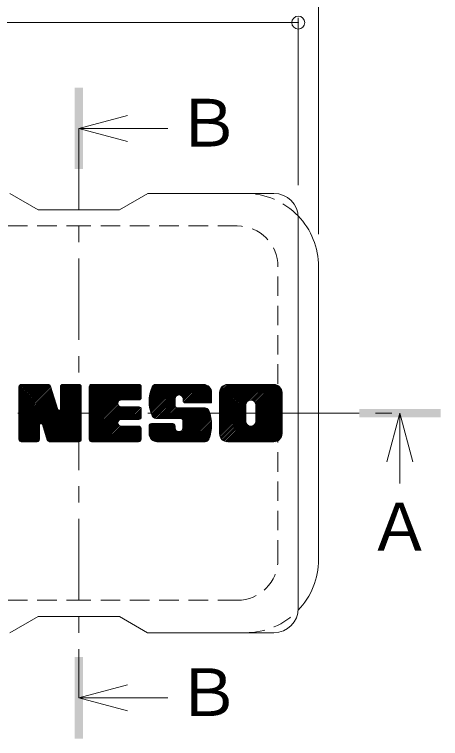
# Model space of a CAD drawing. Units: millimetres on the paper, enlarged 3 times, with parts at other scales. Extents: x -559 to 559, y -405 to 425.
# Drawn here: x -339.4 to -260.7, y 210.6 to 344.1 of the extents above; entities that cross this region are included whole.
import ezdxf
from ezdxf.enums import TextEntityAlignment as Align

# ---------------------------------------------------------------- set-up
doc = ezdxf.new("R2010")
doc.units = ezdxf.units.MM
doc.header["$LTSCALE"] = 3
doc.header["$PDMODE"] = 32
doc.header["$PDSIZE"] = 2.4
doc.linetypes.add('CHAIN1', pattern=[8, 5, -1, 1, -1])
doc.linetypes.add('DASHED1', pattern=[1.8, 1.2, -0.6])
for name, color, linetype, lineweight in [('D-4', 7, 'Continuous', 18), ('D-5', 4, 'Continuous', 18), ('D-7', 6, 'Continuous', 9)]:
    doc.layers.add(name, color=color, linetype=linetype, lineweight=lineweight)
doc.styles.add('ＭＳ ゴシック', font='')
doc.styles.get('ＭＳ ゴシック').set_extended_font_data('MS Gothic')

msp = doc.modelspace()

# ---------------------------------------------------------------- linework, layer by layer
at = {"layer": 'D-4'}
for p, q in [((-283.245, 366.006), (-283.245, 303.606)), ((-286.995, 343.506), (-286.995, 312.606)), ((-367.995, 342.606), (-286.995, 342.606))]:
    msp.add_line(p, q, dxfattribs=at)
msp.add_point((-286.995, 342.606), dxfattribs=at)
at = {"layer": 'D-5'}
for p, q in [((-327.495, 323.107), (-318.495, 325.507)), ((-327.495, 323.107), (-318.495, 320.707)), ((-327.495, 323.107), (-311.086, 323.107)), ((-268.245, 270.606), (-270.645, 261.606)), ((-268.245, 270.606), (-265.845, 261.606)), ((-268.245, 270.606), (-268.245, 257.633)), ((-327.495, 218.107), (-318.495, 220.507)), ((-327.495, 218.107), (-318.495, 215.707)), ((-327.495, 218.107), (-311.086, 218.107))]:
    msp.add_line(p, q, dxfattribs=at)
at = {"layer": 'D-5', "linetype": 'CHAIN1'}
for p, q in [((-327.495, 323.107), (-327.495, 218.107)), ((-386.745, 270.606), (-268.245, 270.606))]:
    msp.add_line(p, q, dxfattribs=at)
at = {"layer": 'D-5'}
for points in [[(-328.245, 315.607), (-326.745, 315.607), (-328.245, 330.607), (-326.745, 330.607)], [(-275.745, 269.856), (-260.745, 269.856), (-275.745, 271.356), (-260.745, 271.356)], [(-328.245, 210.607), (-326.745, 210.607), (-328.245, 225.607), (-326.745, 225.607)]]:
    msp.add_solid(points, dxfattribs=at)
at = {"layer": 'D-7'}
for p, q in [((-340.245, 311.106), (-334.995, 308.107)), ((-319.995, 308.107), (-314.745, 311.106)), ((-291.495, 311.106), (-314.745, 311.106)), ((-319.995, 308.107), (-334.995, 308.107)), ((-286.995, 234.607), (-286.995, 306.606)), ((-283.245, 243.607), (-283.245, 297.606)), ((-338.533, 270.729), (-333.37, 275.892)), ((-338.533, 271.017), (-333.658, 275.892)), ((-338.533, 271.304), (-333.945, 275.892)), ((-338.533, 271.592), (-334.233, 275.892)), ((-338.533, 271.879), (-334.521, 275.892)), ((-338.533, 272.167), (-334.808, 275.892)), ((-338.533, 272.455), (-335.096, 275.892)), ((-338.533, 272.742), (-335.383, 275.892)), ((-338.533, 273.03), (-335.671, 275.892)), ((-338.533, 273.317), (-335.959, 275.892)), ((-338.533, 273.605), (-336.246, 275.892)), ((-338.533, 273.893), (-336.534, 275.892)), ((-338.533, 274.18), (-336.821, 275.892)), ((-338.533, 274.468), (-337.109, 275.892)), ((-338.533, 274.755), (-337.396, 275.892)), ((-338.533, 275.043), (-337.684, 275.892)), ((-338.533, 275.331), (-337.972, 275.892)), ((-338.533, 270.441), (-333.09, 275.885)), ((-338.533, 270.154), (-332.891, 275.796)), ((-338.533, 269.866), (-332.762, 275.637)), ((-338.533, 275.439), (-338.533, 265.774)), ((-338.533, 269.579), (-332.689, 275.423)), ((-338.533, 269.291), (-332.619, 275.205)), ((-338.449, 275.702), (-338.343, 275.808)), ((-338.08, 275.892), (-333.17, 275.892)), ((-334.04, 268.033), (-327.048, 275.024)), ((-332.738, 275.578), (-331.36, 271.272)), ((-330.895, 272.616), (-327.618, 275.892)), ((-330.895, 272.904), (-327.906, 275.892)), ((-330.895, 273.191), (-328.193, 275.892)), ((-330.895, 273.479), (-328.481, 275.892)), ((-330.895, 273.766), (-328.769, 275.892)), ((-330.895, 274.054), (-329.056, 275.892)), ((-330.895, 274.342), (-329.344, 275.892)), ((-330.895, 274.629), (-329.631, 275.892)), ((-330.895, 274.917), (-329.919, 275.892)), ((-330.895, 275.204), (-330.207, 275.892)), ((-330.895, 272.328), (-327.355, 275.868)), ((-330.895, 272.041), (-327.178, 275.757)), ((-330.895, 271.753), (-327.07, 275.578)), ((-330.895, 275.439), (-330.895, 271.345)), ((-330.895, 271.466), (-327.048, 275.312)), ((-330.891, 275.496), (-330.498, 275.889)), ((-330.442, 275.892), (-327.501, 275.892)), ((-327.048, 275.439), (-327.048, 265.774)), ((-325.582, 267.575), (-317.265, 275.892)), ((-325.582, 267.862), (-317.552, 275.892)), ((-325.582, 268.15), (-317.84, 275.892)), ((-325.582, 268.438), (-318.127, 275.892)), ((-325.582, 268.725), (-318.415, 275.892)), ((-325.582, 269.013), (-318.703, 275.892)), ((-325.582, 269.3), (-318.99, 275.892)), ((-325.582, 269.588), (-319.278, 275.892)), ((-325.582, 269.876), (-319.565, 275.892)), ((-325.582, 270.163), (-319.853, 275.892)), ((-325.582, 270.451), (-320.141, 275.892)), ((-325.582, 270.738), (-320.428, 275.892)), ((-325.582, 271.026), (-320.716, 275.892)), ((-325.582, 271.314), (-321.003, 275.892)), ((-325.582, 271.601), (-321.291, 275.892)), ((-325.582, 271.889), (-321.579, 275.892)), ((-325.582, 272.176), (-321.866, 275.892)), ((-325.582, 272.464), (-322.154, 275.892)), ((-325.582, 272.752), (-322.441, 275.892)), ((-325.582, 273.039), (-322.729, 275.892)), ((-325.582, 273.327), (-323.017, 275.892)), ((-325.582, 273.614), (-323.304, 275.892)), ((-325.582, 273.902), (-323.592, 275.892)), ((-325.582, 274.19), (-323.879, 275.892)), ((-325.582, 274.477), (-324.167, 275.892)), ((-325.582, 274.765), (-324.455, 275.892)), ((-325.582, 275.052), (-324.742, 275.892)), ((-325.582, 275.34), (-325.03, 275.892)), ((-325.582, 265.774), (-325.582, 275.439)), ((-325.129, 275.892), (-316.422, 275.892)), ((-319.883, 272.986), (-316.977, 275.892)), ((-319.548, 273.034), (-316.689, 275.892)), ((-319.26, 273.034), (-316.402, 275.892)), ((-318.973, 273.034), (-316.183, 275.824)), ((-318.685, 273.034), (-316.039, 275.68)), ((-318.397, 273.034), (-315.97, 275.461)), ((-318.11, 273.034), (-315.969, 275.174)), ((-315.969, 273.487), (-315.969, 275.439)), ((-314.516, 272.889), (-311.513, 275.892)), ((-314.515, 272.602), (-311.225, 275.892)), ((-314.504, 273.189), (-311.8, 275.892)), ((-314.503, 272.327), (-310.938, 275.892)), ((-314.481, 272.062), (-310.65, 275.892)), ((-314.477, 273.503), (-312.088, 275.892)), ((-314.449, 271.805), (-310.362, 275.892)), ((-314.433, 273.835), (-312.375, 275.892)), ((-314.41, 271.558), (-310.075, 275.892)), ((-314.368, 274.187), (-312.663, 275.892)), ((-314.362, 271.318), (-309.787, 275.892)), ((-314.307, 271.085), (-309.5, 275.892)), ((-314.276, 274.567), (-312.951, 275.892)), ((-314.246, 270.858), (-309.212, 275.892)), ((-314.178, 270.639), (-308.924, 275.892)), ((-314.149, 274.982), (-313.238, 275.892)), ((-314.104, 270.425), (-308.637, 275.892)), ((-314.025, 270.217), (-308.349, 275.892)), ((-313.97, 275.448), (-313.593, 275.825)), ((-313.936, 270.018), (-308.062, 275.892)), ((-313.81, 269.856), (-307.774, 275.892)), ((-313.645, 269.734), (-307.486, 275.892)), ((-304.486, 275.892), (-313.282, 275.892)), ((-309.149, 273.943), (-307.199, 275.892)), ((-308.856, 273.947), (-306.911, 275.892)), ((-308.643, 273.873), (-306.624, 275.892)), ((-308.476, 273.753), (-306.336, 275.892)), ((-308.348, 273.592), (-306.048, 275.892)), ((-308.266, 273.387), (-305.761, 275.892)), ((-308.245, 273.12), (-305.473, 275.892)), ((-308.233, 272.845), (-305.186, 275.892)), ((-308.137, 272.653), (-304.898, 275.892)), ((-307.971, 272.531), (-304.61, 275.892)), ((-307.721, 272.494), (-304.331, 275.884)), ((-307.433, 272.494), (-304.088, 275.839)), ((-307.146, 272.494), (-303.876, 275.764)), ((-306.858, 272.494), (-303.688, 275.664)), ((-306.57, 272.494), (-303.521, 275.544)), ((-306.283, 272.494), (-303.374, 275.404)), ((-305.995, 272.494), (-303.246, 275.244)), ((-305.708, 272.494), (-303.138, 275.064)), ((-301.511, 267.776), (-293.394, 275.892)), ((-301.511, 268.063), (-293.682, 275.892)), ((-301.511, 268.351), (-293.969, 275.892)), ((-301.511, 268.639), (-294.257, 275.892)), ((-301.511, 268.926), (-294.544, 275.892)), ((-301.511, 269.214), (-294.832, 275.892)), ((-301.511, 269.501), (-295.12, 275.892)), ((-301.511, 269.789), (-295.407, 275.892)), ((-301.511, 270.077), (-295.695, 275.892)), ((-301.511, 270.364), (-295.982, 275.892)), ((-301.511, 270.652), (-296.27, 275.892)), ((-301.511, 270.939), (-296.558, 275.892)), ((-301.511, 271.227), (-296.845, 275.892)), ((-301.511, 271.515), (-297.133, 275.892)), ((-301.511, 271.802), (-297.42, 275.892)), ((-301.511, 272.09), (-297.708, 275.892)), ((-301.511, 272.377), (-297.996, 275.892)), ((-301.511, 272.665), (-298.283, 275.892)), ((-301.511, 272.953), (-298.571, 275.892)), ((-301.511, 273.24), (-298.858, 275.892)), ((-301.511, 273.528), (-299.146, 275.892)), ((-301.511, 273.815), (-299.434, 275.892)), ((-301.511, 274.103), (-299.721, 275.892)), ((-301.511, 274.391), (-300.009, 275.892)), ((-301.474, 274.715), (-300.334, 275.855)), ((-301.259, 275.218), (-300.836, 275.64)), ((-291.505, 275.892), (-300.001, 275.892)), ((-296.034, 272.965), (-293.106, 275.892)), ((-295.704, 273.007), (-292.819, 275.892)), ((-295.462, 272.962), (-292.531, 275.892)), ((-295.266, 272.87), (-292.244, 275.892)), ((-295.105, 272.744), (-291.956, 275.892)), ((-294.976, 272.585), (-291.668, 275.892)), ((-294.881, 272.392), (-291.386, 275.888)), ((-294.83, 272.155), (-291.138, 275.847)), ((-294.828, 271.871), (-290.923, 275.776)), ((-294.828, 271.583), (-290.731, 275.679)), ((-294.828, 271.295), (-290.562, 275.561)), ((-294.828, 271.008), (-290.412, 275.424)), ((-294.828, 270.72), (-290.281, 275.267)), ((-294.828, 270.433), (-290.171, 275.089)), ((-338.533, 269.004), (-332.549, 274.987)), ((-338.533, 268.716), (-332.48, 274.77)), ((-338.533, 268.428), (-332.41, 274.552)), ((-338.533, 268.141), (-332.34, 274.334)), ((-338.533, 267.853), (-332.27, 274.116)), ((-338.533, 267.566), (-332.201, 273.898)), ((-338.533, 267.278), (-332.131, 273.68)), ((-333.974, 267.811), (-327.048, 274.737)), ((-333.908, 267.589), (-327.048, 274.449)), ((-333.843, 267.367), (-327.048, 274.162)), ((-333.777, 267.145), (-327.048, 273.874)), ((-317.822, 273.034), (-315.969, 274.887)), ((-317.535, 273.034), (-315.969, 274.599)), ((-317.247, 273.034), (-315.969, 274.312)), ((-316.959, 273.034), (-315.969, 274.024)), ((-316.672, 273.034), (-315.969, 273.736)), ((-305.42, 272.494), (-303.054, 274.861)), ((-305.132, 272.494), (-302.996, 274.63)), ((-304.845, 272.494), (-302.976, 274.363)), ((-304.557, 272.494), (-302.976, 274.076)), ((-304.27, 272.494), (-302.976, 273.788)), ((-302.976, 274.382), (-302.976, 272.494)), ((-301.511, 266.831), (-301.511, 274.382)), ((-294.839, 268.983), (-289.995, 273.827)), ((-294.828, 270.145), (-290.083, 274.89)), ((-294.828, 269.857), (-290.022, 274.663)), ((-294.828, 269.57), (-289.995, 274.402)), ((-294.828, 269.282), (-289.995, 274.115)), ((-289.995, 274.382), (-289.995, 266.831)), ((-338.533, 266.99), (-332.061, 273.463)), ((-338.533, 266.703), (-331.991, 273.245)), ((-338.533, 266.415), (-331.922, 273.027)), ((-338.533, 266.128), (-331.852, 272.809)), ((-338.533, 265.84), (-331.782, 272.591)), ((-338.495, 265.591), (-331.712, 272.373)), ((-333.711, 266.923), (-327.048, 273.586)), ((-333.646, 266.701), (-327.048, 273.299)), ((-333.58, 266.48), (-327.048, 273.011)), ((-333.514, 266.258), (-327.048, 272.724)), ((-333.449, 266.036), (-327.048, 272.436)), ((-325.582, 267.287), (-320.227, 272.642)), ((-316.422, 273.034), (-319.642, 273.034)), ((-316.382, 273.036), (-315.971, 273.447)), ((-313.434, 269.657), (-309.719, 273.372)), ((-313.162, 269.641), (-309.736, 273.067)), ((-312.875, 269.641), (-309.736, 272.78)), ((-312.587, 269.641), (-309.736, 272.492)), ((-309.736, 272.022), (-309.736, 273.214)), ((-308.245, 272.947), (-308.245, 273.214)), ((-307.792, 272.494), (-302.976, 272.494)), ((-303.982, 272.494), (-302.976, 273.501)), ((-303.694, 272.494), (-302.976, 273.213)), ((-303.407, 272.494), (-302.976, 272.925)), ((-303.119, 272.494), (-302.976, 272.638)), ((-301.511, 267.488), (-296.635, 272.364)), ((-298.214, 265.321), (-289.995, 273.539)), ((-297.926, 265.321), (-289.995, 273.252)), ((-297.639, 265.321), (-289.995, 272.964)), ((-297.351, 265.321), (-289.995, 272.677)), ((-297.063, 265.321), (-289.995, 272.389)), ((-338.372, 265.427), (-331.643, 272.156)), ((-338.179, 265.332), (-331.573, 271.938)), ((-334.558, 268.665), (-331.503, 271.72)), ((-334.295, 268.641), (-331.433, 271.502)), ((-334.171, 268.477), (-331.364, 271.284)), ((-334.105, 268.255), (-331.232, 271.128)), ((-333.383, 265.814), (-327.048, 272.148)), ((-333.315, 265.594), (-327.048, 271.861)), ((-333.192, 265.429), (-327.048, 271.573)), ((-333.001, 265.333), (-327.048, 271.286)), ((-325.582, 267), (-320.269, 272.313)), ((-325.582, 266.712), (-320.197, 272.097)), ((-325.582, 266.424), (-320.071, 271.935)), ((-325.582, 266.137), (-319.898, 271.822)), ((-325.582, 265.849), (-319.664, 271.768)), ((-325.547, 265.597), (-319.376, 271.768)), ((-325.425, 265.431), (-319.089, 271.768)), ((-325.235, 265.333), (-318.801, 271.768)), ((-324.96, 265.321), (-318.514, 271.768)), ((-324.673, 265.321), (-318.226, 271.768)), ((-324.385, 265.321), (-317.938, 271.768)), ((-324.098, 265.321), (-317.651, 271.768)), ((-319.686, 269.445), (-317.363, 271.768)), ((-316.422, 271.768), (-319.642, 271.768)), ((-319.398, 269.446), (-317.076, 271.768)), ((-319.11, 269.446), (-316.788, 271.768)), ((-318.822, 269.446), (-316.5, 271.768)), ((-318.535, 269.446), (-316.248, 271.733)), ((-318.247, 269.446), (-316.081, 271.612)), ((-317.96, 269.446), (-315.983, 271.423)), ((-317.672, 269.446), (-315.969, 271.148)), ((-315.969, 269.899), (-315.969, 271.315)), ((-312.3, 269.641), (-309.736, 272.205)), ((-312.012, 269.641), (-309.726, 271.927)), ((-311.724, 269.641), (-309.632, 271.733)), ((-311.437, 269.641), (-309.469, 271.609)), ((-311.149, 269.641), (-309.221, 271.569)), ((-310.862, 269.641), (-308.934, 271.569)), ((-310.574, 269.641), (-308.646, 271.569)), ((-310.293, 265.321), (-304.06, 271.554)), ((-310.286, 269.641), (-308.359, 271.569)), ((-310.005, 265.321), (-303.849, 271.477)), ((-309.999, 269.641), (-308.071, 271.569)), ((-309.718, 265.321), (-303.684, 271.355)), ((-309.711, 269.641), (-307.783, 271.569)), ((-309.43, 265.321), (-303.558, 271.193)), ((-309.424, 269.641), (-307.496, 271.569)), ((-309.283, 271.569), (-304.211, 271.569)), ((-309.136, 269.641), (-307.208, 271.569)), ((-308.848, 269.641), (-306.921, 271.569)), ((-308.583, 269.619), (-306.633, 271.569)), ((-308.418, 267.484), (-304.332, 271.569)), ((-308.405, 269.51), (-306.345, 271.569)), ((-308.295, 269.332), (-306.058, 271.569)), ((-308.271, 267.918), (-304.62, 271.569)), ((-308.271, 268.205), (-304.907, 271.569)), ((-308.271, 268.493), (-305.195, 271.569)), ((-308.271, 268.781), (-305.483, 271.569)), ((-308.271, 269.068), (-305.77, 271.569)), ((-301.511, 267.201), (-296.678, 272.033)), ((-301.511, 266.913), (-296.678, 271.745)), ((-301.498, 266.638), (-296.678, 271.458)), ((-301.448, 266.4), (-296.678, 271.17)), ((-296.776, 265.321), (-289.995, 272.101)), ((-296.678, 269.13), (-296.678, 272.083)), ((-296.488, 265.321), (-289.995, 271.814)), ((-296.201, 265.321), (-289.995, 271.526)), ((-295.913, 265.321), (-289.995, 271.239)), ((-294.828, 269.13), (-294.828, 272.083)), ((-332.726, 265.321), (-327.048, 270.998)), ((-332.438, 265.321), (-327.048, 270.71)), ((-332.15, 265.321), (-327.048, 270.423)), ((-331.863, 265.321), (-327.048, 270.135)), ((-331.575, 265.321), (-327.048, 269.848)), ((-317.384, 269.446), (-315.969, 270.86)), ((-317.097, 269.446), (-315.969, 270.573)), ((-316.809, 269.446), (-315.969, 270.285)), ((-316.522, 269.446), (-315.969, 269.998)), ((-309.143, 265.321), (-303.469, 270.995)), ((-308.855, 265.321), (-303.389, 270.787)), ((-308.567, 265.321), (-303.315, 270.573)), ((-308.28, 265.321), (-303.247, 270.353)), ((-307.992, 265.321), (-303.186, 270.127)), ((-307.705, 265.321), (-303.131, 269.894)), ((-301.369, 266.192), (-296.678, 270.883)), ((-301.266, 266.007), (-296.678, 270.595)), ((-301.143, 265.843), (-296.678, 270.307)), ((-301, 265.698), (-296.678, 270.02)), ((-300.837, 265.573), (-296.678, 269.732)), ((-295.625, 265.321), (-289.995, 270.951)), ((-295.338, 265.321), (-289.995, 270.663)), ((-295.05, 265.321), (-289.995, 270.376)), ((-294.763, 265.321), (-289.995, 270.088)), ((-294.475, 265.321), (-289.995, 269.801)), ((-337.902, 265.321), (-334.72, 268.503)), ((-334.741, 265.774), (-334.741, 268.395)), ((-333.333, 265.645), (-334.171, 268.477)), ((-331.288, 265.321), (-327.048, 269.56)), ((-331, 265.321), (-327.048, 269.272)), ((-330.712, 265.321), (-327.048, 268.985)), ((-330.425, 265.321), (-327.048, 268.697)), ((-330.137, 265.321), (-327.048, 268.41)), ((-323.81, 265.321), (-320.274, 268.856)), ((-323.522, 265.321), (-320.235, 268.608)), ((-323.235, 265.321), (-320.128, 268.428)), ((-316.422, 269.446), (-319.657, 269.446)), ((-314.517, 266.848), (-312.675, 268.69)), ((-314.517, 267.136), (-312.963, 268.69)), ((-314.517, 267.424), (-313.251, 268.69)), ((-314.517, 267.711), (-313.538, 268.69)), ((-314.517, 267.999), (-313.826, 268.69)), ((-314.514, 268.289), (-314.116, 268.687)), ((-314.496, 266.582), (-312.388, 268.69)), ((-314.439, 266.351), (-312.1, 268.69)), ((-314.354, 266.149), (-311.813, 268.69)), ((-314.247, 265.968), (-311.525, 268.69)), ((-314.119, 265.809), (-311.237, 268.69)), ((-314.064, 268.69), (-310.163, 268.69)), ((-313.971, 265.669), (-310.95, 268.69)), ((-313.804, 265.548), (-310.662, 268.69)), ((-313.616, 265.449), (-310.375, 268.69)), ((-313.404, 265.374), (-310.093, 268.685)), ((-308.724, 269.641), (-313.282, 269.641)), ((-313.161, 265.329), (-309.891, 268.599)), ((-312.881, 265.321), (-309.76, 268.442)), ((-308.271, 269.188), (-308.271, 267.919)), ((-307.417, 265.321), (-303.084, 269.654)), ((-307.129, 265.321), (-303.044, 269.406)), ((-306.842, 265.321), (-303.012, 269.15)), ((-306.554, 265.321), (-302.99, 268.885)), ((-306.267, 265.321), (-302.978, 268.609)), ((-300.654, 265.469), (-296.678, 269.445)), ((-300.447, 265.388), (-296.678, 269.157)), ((-300.212, 265.336), (-296.649, 268.899)), ((-299.939, 265.321), (-296.568, 268.692)), ((-299.652, 265.321), (-296.45, 268.522)), ((-299.364, 265.321), (-296.301, 268.384)), ((-294.187, 265.321), (-289.995, 269.513)), ((-293.9, 265.321), (-289.995, 269.225)), ((-293.612, 265.321), (-289.995, 268.938)), ((-293.325, 265.321), (-289.995, 268.65)), ((-293.037, 265.321), (-289.995, 268.363)), ((-337.615, 265.321), (-334.741, 268.195)), ((-337.327, 265.321), (-334.741, 267.907)), ((-337.039, 265.321), (-334.741, 267.619)), ((-336.752, 265.321), (-334.741, 267.332)), ((-336.464, 265.321), (-334.741, 267.044)), ((-329.85, 265.321), (-327.048, 268.122)), ((-329.562, 265.321), (-327.048, 267.834)), ((-329.274, 265.321), (-327.048, 267.547)), ((-328.987, 265.321), (-327.048, 267.259)), ((-322.947, 265.321), (-319.972, 268.296)), ((-322.66, 265.321), (-319.761, 268.219)), ((-322.372, 265.321), (-319.482, 268.21)), ((-322.084, 265.321), (-319.195, 268.21)), ((-321.797, 265.321), (-318.907, 268.21)), ((-321.509, 265.321), (-318.62, 268.21)), ((-321.222, 265.321), (-318.332, 268.21)), ((-320.934, 265.321), (-318.044, 268.21)), ((-320.646, 265.321), (-317.757, 268.21)), ((-320.359, 265.321), (-317.469, 268.21)), ((-320.071, 265.321), (-317.182, 268.21)), ((-319.784, 265.321), (-316.894, 268.21)), ((-316.46, 268.21), (-319.657, 268.21)), ((-319.496, 265.321), (-316.606, 268.21)), ((-319.208, 265.321), (-316.336, 268.193)), ((-318.921, 265.321), (-316.152, 268.09)), ((-318.633, 265.321), (-316.036, 267.918)), ((-318.346, 265.321), (-316.007, 267.66)), ((-318.058, 265.321), (-316.007, 267.372)), ((-317.77, 265.321), (-316.007, 267.084)), ((-316.007, 265.774), (-316.007, 267.757)), ((-314.517, 268.237), (-314.517, 266.831)), ((-312.594, 265.321), (-309.71, 268.204)), ((-312.306, 265.321), (-309.71, 267.916)), ((-312.018, 265.321), (-309.667, 267.672)), ((-311.731, 265.321), (-309.566, 267.486)), ((-311.443, 265.321), (-309.422, 267.342)), ((-311.156, 265.321), (-309.235, 267.242)), ((-310.868, 265.321), (-308.99, 267.199)), ((-310.581, 265.321), (-308.555, 267.346)), ((-309.71, 268.237), (-309.71, 267.919)), ((-305.979, 265.321), (-302.977, 268.323)), ((-305.691, 265.321), (-302.989, 268.023)), ((-305.404, 265.321), (-303.016, 267.709)), ((-305.116, 265.321), (-303.06, 267.377)), ((-304.829, 265.321), (-303.125, 267.024)), ((-299.077, 265.321), (-296.118, 268.28)), ((-298.789, 265.321), (-295.894, 268.216)), ((-298.501, 265.321), (-295.606, 268.216)), ((-292.749, 265.321), (-289.995, 268.075)), ((-292.462, 265.321), (-289.995, 267.787)), ((-292.174, 265.321), (-289.995, 267.5)), ((-291.887, 265.321), (-289.995, 267.212)), ((-336.177, 265.321), (-334.741, 266.757)), ((-335.889, 265.321), (-334.741, 266.469)), ((-335.602, 265.321), (-334.741, 266.181)), ((-335.314, 265.321), (-334.741, 265.894)), ((-328.699, 265.321), (-327.048, 266.972)), ((-328.412, 265.321), (-327.048, 266.684)), ((-328.124, 265.321), (-327.048, 266.396)), ((-327.836, 265.321), (-327.048, 266.109)), ((-327.549, 265.321), (-327.048, 265.821)), ((-317.483, 265.321), (-316.007, 266.797)), ((-317.195, 265.321), (-316.007, 266.509)), ((-316.908, 265.321), (-316.007, 266.222)), ((-316.62, 265.321), (-316.007, 265.934)), ((-304.541, 265.321), (-303.217, 266.645)), ((-304.253, 265.321), (-303.344, 266.23)), ((-303.898, 265.389), (-303.524, 265.763)), ((-291.599, 265.321), (-289.995, 266.925)), ((-291.297, 265.335), (-290.01, 266.623)), ((-290.895, 265.449), (-290.124, 266.221)), ((-335.194, 265.321), (-338.08, 265.321)), ((-334.963, 265.384), (-334.804, 265.543)), ((-327.501, 265.321), (-332.899, 265.321)), ((-325.129, 265.321), (-316.46, 265.321)), ((-316.305, 265.348), (-316.034, 265.619)), ((-304.211, 265.321), (-313.007, 265.321)), ((-291.505, 265.321), (-300.001, 265.321)), ((-334.995, 233.107), (-340.191, 230.107)), ((-319.995, 233.107), (-334.995, 233.107)), ((-319.995, 233.107), (-314.799, 230.107)), ((-291.495, 230.107), (-314.799, 230.107))]:
    msp.add_line(p, q, dxfattribs=at)
at = {"layer": 'D-7', "linetype": 'DASHED1'}
for p, q in [((-296.745, 311.106), (-314.745, 311.106)), ((-356.745, 305.106), (-327.495, 305.106)), ((-298.245, 305.106), (-327.495, 305.106)), ((-290.745, 243.606), (-290.745, 297.607)), ((-356.745, 236.107), (-327.495, 236.107)), ((-298.245, 236.107), (-327.495, 236.107)), ((-296.745, 230.107), (-314.799, 230.107))]:
    msp.add_line(p, q, dxfattribs=at)
for centre, radius, start, end in [((-296.745, 297.606), 13.5, 43.84658, 90), ((-298.245, 297.607), 7.5, 0, 90), ((-298.245, 243.606), 7.5, 270, 0), ((-296.745, 243.607), 13.5, 270, 316.15339)]:
    msp.add_arc(centre, radius, start, end, dxfattribs=at)
at = {"layer": 'D-7'}
for centre, radius, start, end in [((-291.495, 306.606), 4.5, 0, 90), ((-296.745, 297.606), 13.5, 0, 43.84658), ((-338.08, 275.439), 0.453, 90, 180), ((-333.17, 275.439), 0.453, 17.75635, 90), ((-330.442, 275.439), 0.453, 90, 180), ((-327.501, 275.439), 0.453, 0, 90), ((-325.129, 275.439), 0.453, 90, 180), ((-316.422, 275.439), 0.453, 0, 90), ((-307.67, 272.767), 6.848, 157.10112, 202.89888), ((-313.282, 275.137), 0.755, 90, 157.10112), ((-304.486, 274.382), 1.51, 0, 90), ((-300.001, 274.382), 1.51, 90, 180), ((-291.505, 274.382), 1.51, 0, 90), ((-308.991, 273.214), 0.745, 0, 180), ((-319.642, 272.401), 0.633, 90, 270), ((-316.422, 273.487), 0.453, 270, 0), ((-307.792, 272.947), 0.453, 180, 270), ((-295.753, 272.083), 0.925, 0, 180), ((-331.133, 271.345), 0.238, 197.75635, 0), ((-316.422, 271.315), 0.453, 0, 90), ((-309.283, 272.022), 0.453, 180, 270), ((-304.211, 270.814), 0.755, 22.90802, 90), ((-309.817, 268.445), 6.841, 337.09198, 22.90802), ((-316.422, 269.899), 0.453, 270, 0), ((-313.282, 270.396), 0.755, 202.89888, 270), ((-334.45, 268.395), 0.291, 16.48875, 180), ((-319.657, 268.828), 0.618, 90, 270), ((-314.064, 268.237), 0.453, 90, 180), ((-310.163, 268.237), 0.453, 0, 90), ((-308.724, 269.188), 0.453, 0, 90), ((-295.753, 269.13), 0.925, 180, 0), ((-316.46, 267.757), 0.453, 0, 90), ((-308.991, 267.919), 0.72, 180, 0), ((-338.08, 265.774), 0.453, 180, 270), ((-335.194, 265.774), 0.453, 270, 0), ((-327.501, 265.774), 0.453, 270, 0), ((-325.129, 265.774), 0.453, 180, 270), ((-316.46, 265.774), 0.453, 270, 0), ((-313.007, 266.831), 1.51, 180, 270), ((-304.211, 266.076), 0.755, 270, 337.09198), ((-300.001, 266.831), 1.51, 180, 270), ((-291.505, 266.831), 1.51, 270, 0), ((-332.899, 265.774), 0.453, 196.48875, 270), ((-296.745, 243.607), 13.5, 316.15339, 0), ((-291.495, 234.607), 4.5, 270, 0)]:
    msp.add_arc(centre, radius, start, end, dxfattribs=at)

# ---------------------------------------------------------------- texts
at = {"layer": 'D-5', "color": 2, "style": 'ＭＳ ゴシック'}
for s, p in [('Ｂ', (-309.586, 317.107)), ('Ａ', (-274.245, 242.633)), ('Ｂ', (-309.586, 212.107))]:
    msp.add_text(s, height=8.798, dxfattribs=at).set_placement(p, align=Align.BOTTOM_LEFT)

doc.saveas('drawing.dxf')
